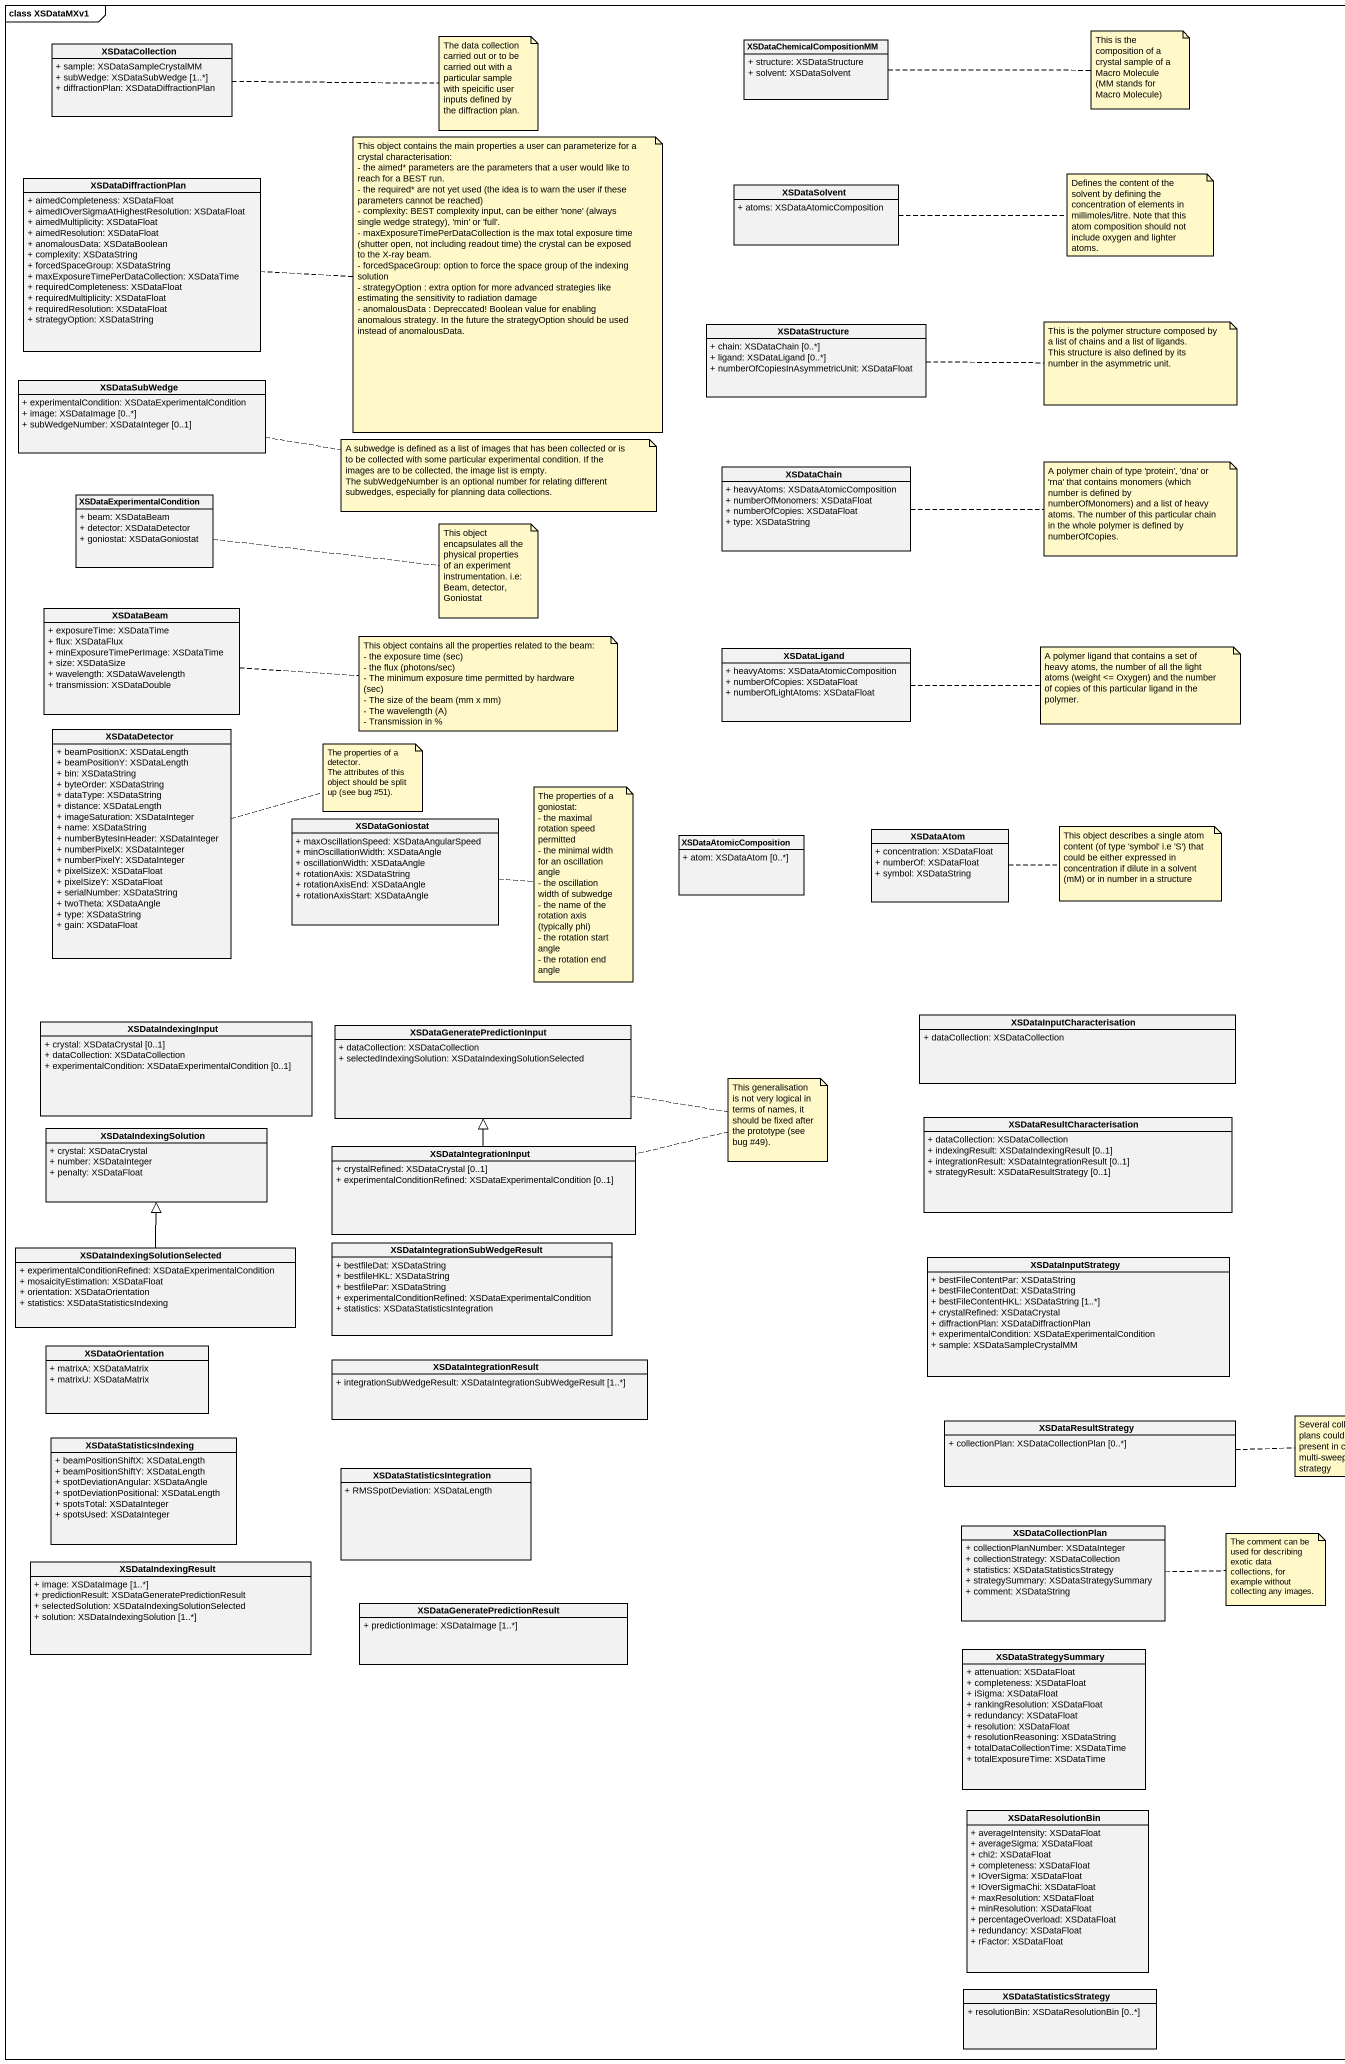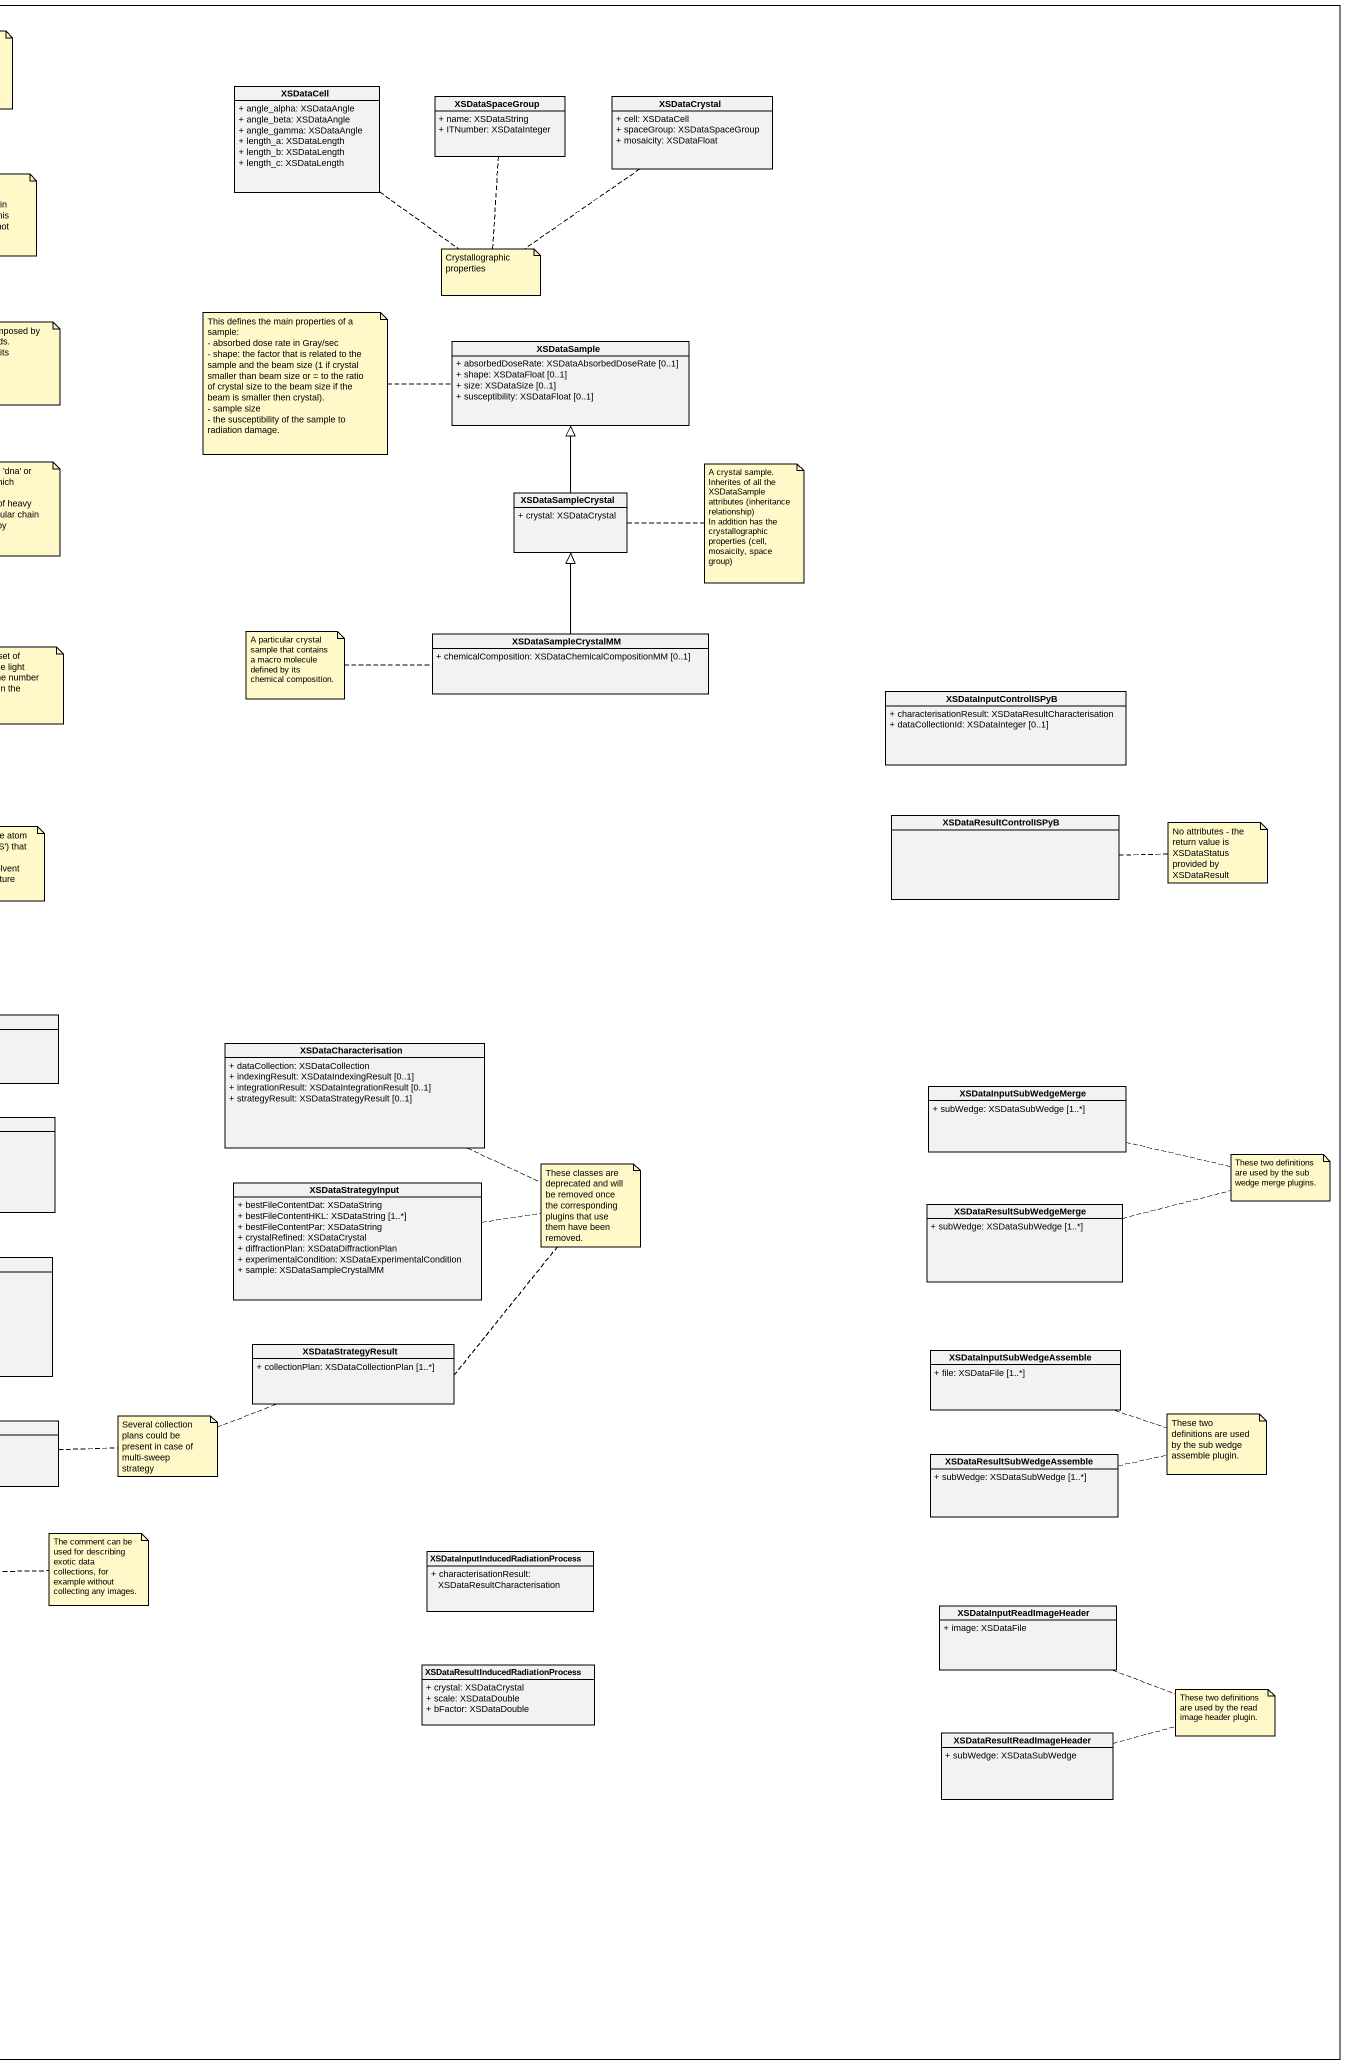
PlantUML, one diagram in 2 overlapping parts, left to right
@startuml
mainframe class XSDataMXv1
hide circle
hide empty members
skinparam classAttributeIconSize 0
class XSDataCollection {
  + sample: XSDataSampleCrystalMM
  + subWedge: XSDataSubWedge [1..*]
  + diffractionPlan: XSDataDiffractionPlan
}
class XSDataChemicalCompositionMM {
  + structure: XSDataStructure
  + solvent: XSDataSolvent
}
class XSDataCell {
  + angle_alpha: XSDataAngle
  + angle_beta: XSDataAngle
  + angle_gamma: XSDataAngle
  + length_a: XSDataLength
  + length_b: XSDataLength
  + length_c: XSDataLength
}
class XSDataSpaceGroup {
  + name: XSDataString
  + ITNumber: XSDataInteger
}
class XSDataCrystal {
  + cell: XSDataCell
  + spaceGroup: XSDataSpaceGroup
  + mosaicity: XSDataFloat
}
class XSDataDiffractionPlan {
  + aimedCompleteness: XSDataFloat
  + aimedIOverSigmaAtHighestResolution: XSDataFloat
  + aimedMultiplicity: XSDataFloat
  + aimedResolution: XSDataFloat
  + anomalousData: XSDataBoolean
  + complexity: XSDataString
  + forcedSpaceGroup: XSDataString
  + maxExposureTimePerDataCollection: XSDataTime
  + requiredCompleteness: XSDataFloat
  + requiredMultiplicity: XSDataFloat
  + requiredResolution: XSDataFloat
  + strategyOption: XSDataString
}
class XSDataSolvent {
  + atoms: XSDataAtomicComposition
}
class XSDataStructure {
  + chain: XSDataChain [0..*]
  + ligand: XSDataLigand [0..*]
  + numberOfCopiesInAsymmetricUnit: XSDataFloat
}
class XSDataSample {
  + absorbedDoseRate: XSDataAbsorbedDoseRate [0..1]
  + shape: XSDataFloat [0..1]
  + size: XSDataSize [0..1]
  + susceptibility: XSDataFloat [0..1]
}
class XSDataSubWedge {
  + experimentalCondition: XSDataExperimentalCondition
  + image: XSDataImage [0..*]
  + subWedgeNumber: XSDataInteger [0..1]
}
class XSDataChain {
  + heavyAtoms: XSDataAtomicComposition
  + numberOfMonomers: XSDataFloat
  + numberOfCopies: XSDataFloat
  + type: XSDataString
}
class XSDataExperimentalCondition {
  + beam: XSDataBeam
  + detector: XSDataDetector
  + goniostat: XSDataGoniostat
}
class XSDataSampleCrystal {
  + crystal: XSDataCrystal
}
class XSDataBeam {
  + exposureTime: XSDataTime
  + flux: XSDataFlux
  + minExposureTimePerImage: XSDataTime
  + size: XSDataSize
  + wavelength: XSDataWavelength
  + transmission: XSDataDouble
}
class XSDataSampleCrystalMM {
  + chemicalComposition: XSDataChemicalCompositionMM [0..1]
}
class XSDataLigand {
  + heavyAtoms: XSDataAtomicComposition
  + numberOfCopies: XSDataFloat
  + numberOfLightAtoms: XSDataFloat
}
class XSDataInputControlISPyB {
  + characterisationResult: XSDataResultCharacterisation
  + dataCollectionId: XSDataInteger [0..1]
}
class XSDataDetector {
  + beamPositionX: XSDataLength
  + beamPositionY: XSDataLength
  + bin: XSDataString
  + byteOrder: XSDataString
  + dataType: XSDataString
  + distance: XSDataLength
  + imageSaturation: XSDataInteger
  + name: XSDataString
  + numberBytesInHeader: XSDataInteger
  + numberPixelX: XSDataInteger
  + numberPixelY: XSDataInteger
  + pixelSizeX: XSDataFloat
  + pixelSizeY: XSDataFloat
  + serialNumber: XSDataString
  + twoTheta: XSDataAngle
  + type: XSDataString
  + gain: XSDataFloat
}
class XSDataGoniostat {
  + maxOscillationSpeed: XSDataAngularSpeed
  + minOscillationWidth: XSDataAngle
  + oscillationWidth: XSDataAngle
  + rotationAxis: XSDataString
  + rotationAxisEnd: XSDataAngle
  + rotationAxisStart: XSDataAngle
}
class XSDataAtomicComposition {
  + atom: XSDataAtom [0..*]
}
class XSDataAtom {
  + concentration: XSDataFloat
  + numberOf: XSDataFloat
  + symbol: XSDataString
}
class XSDataResultControlISPyB
class XSDataIndexingInput {
  + crystal: XSDataCrystal [0..1]
  + dataCollection: XSDataCollection
  + experimentalCondition: XSDataExperimentalCondition [0..1]
}
class "XSDataGeneratePredictionInput" as XSDataGeneratePredictionInpu {
  + dataCollection: XSDataCollection
  + selectedIndexingSolution: XSDataIndexingSolutionSelected
}
class XSDataInputCharacterisation {
  + dataCollection: XSDataCollection
}
class XSDataCharacterisation {
  + dataCollection: XSDataCollection
  + indexingResult: XSDataIndexingResult [0..1]
  + integrationResult: XSDataIntegrationResult [0..1]
  + strategyResult: XSDataStrategyResult [0..1]
}
class XSDataInputSubWedgeMerge {
  + subWedge: XSDataSubWedge [1..*]
}
class XSDataIndexingSolution {
  + crystal: XSDataCrystal
  + number: XSDataInteger
  + penalty: XSDataFloat
}
class XSDataIntegrationInput {
  + crystalRefined: XSDataCrystal [0..1]
  + experimentalConditionRefined: XSDataExperimentalCondition [0..1]
}
class XSDataResultCharacterisation {
  + dataCollection: XSDataCollection
  + indexingResult: XSDataIndexingResult [0..1]
  + integrationResult: XSDataIntegrationResult [0..1]
  + strategyResult: XSDataResultStrategy [0..1]
}
class XSDataStrategyInput {
  + bestFileContentDat: XSDataString
  + bestFileContentHKL: XSDataString [1..*]
  + bestFileContentPar: XSDataString
  + crystalRefined: XSDataCrystal
  + diffractionPlan: XSDataDiffractionPlan
  + experimentalCondition: XSDataExperimentalCondition
  + sample: XSDataSampleCrystalMM
}
class XSDataResultSubWedgeMerge {
  + subWedge: XSDataSubWedge [1..*]
}
class "XSDataIndexingSolutionSelected" as XSDataIndexingSolutionSelect {
  + experimentalConditionRefined: XSDataExperimentalCondition
  + mosaicityEstimation: XSDataFloat
  + orientation: XSDataOrientation
  + statistics: XSDataStatisticsIndexing
}
class "XSDataIntegrationSubWedgeResult" as XSDataIntegrationSubWedgeRes {
  + bestfileDat: XSDataString
  + bestfileHKL: XSDataString
  + bestfilePar: XSDataString
  + experimentalConditionRefined: XSDataExperimentalCondition
  + statistics: XSDataStatisticsIntegration
}
class XSDataInputStrategy {
  + bestFileContentPar: XSDataString
  + bestFileContentDat: XSDataString
  + bestFileContentHKL: XSDataString [1..*]
  + crystalRefined: XSDataCrystal
  + diffractionPlan: XSDataDiffractionPlan
  + experimentalCondition: XSDataExperimentalCondition
  + sample: XSDataSampleCrystalMM
}
class XSDataOrientation {
  + matrixA: XSDataMatrix
  + matrixU: XSDataMatrix
}
class XSDataIntegrationResult {
  + integrationSubWedgeResult: XSDataIntegrationSubWedgeResult [1..*]
}
class XSDataStrategyResult {
  + collectionPlan: XSDataCollectionPlan [1..*]
}
class XSDataInputSubWedgeAssemble {
  + file: XSDataFile [1..*]
}
class XSDataResultStrategy {
  + collectionPlan: XSDataCollectionPlan [0..*]
}
class XSDataStatisticsIndexing {
  + beamPositionShiftX: XSDataLength
  + beamPositionShiftY: XSDataLength
  + spotDeviationAngular: XSDataAngle
  + spotDeviationPositional: XSDataLength
  + spotsTotal: XSDataInteger
  + spotsUsed: XSDataInteger
}
class XSDataResultSubWedgeAssemble {
  + subWedge: XSDataSubWedge [1..*]
}
class XSDataStatisticsIntegration {
  + RMSSpotDeviation: XSDataLength
}
class XSDataCollectionPlan {
  + collectionPlanNumber: XSDataInteger
  + collectionStrategy: XSDataCollection
  + statistics: XSDataStatisticsStrategy
  + strategySummary: XSDataStrategySummary
  + comment: XSDataString
}
class XSDataIndexingResult {
  + image: XSDataImage [1..*]
  + predictionResult: XSDataGeneratePredictionResult
  + selectedSolution: XSDataIndexingSolutionSelected
  + solution: XSDataIndexingSolution [1..*]
}
class "XSDataInputInducedRadiationProcess" as XSDataInputInducedRadiationP {
  + characterisationResult: XSDataResultCharacterisation
}
class "XSDataGeneratePredictionResult" as XSDataGeneratePredictionResu {
  + predictionImage: XSDataImage [1..*]
}
class XSDataInputReadImageHeader {
  + image: XSDataFile
}
class XSDataStrategySummary {
  + attenuation: XSDataFloat
  + completeness: XSDataFloat
  + iSigma: XSDataFloat
  + rankingResolution: XSDataFloat
  + redundancy: XSDataFloat
  + resolution: XSDataFloat
  + resolutionReasoning: XSDataString
  + totalDataCollectionTime: XSDataTime
  + totalExposureTime: XSDataTime
}
class "XSDataResultInducedRadiationProcess" as XSDataResultInducedRadiation {
  + crystal: XSDataCrystal
  + scale: XSDataDouble
  + bFactor: XSDataDouble
}
class XSDataResultReadImageHeader {
  + subWedge: XSDataSubWedge
}
class XSDataResolutionBin {
  + averageIntensity: XSDataFloat
  + averageSigma: XSDataFloat
  + chi2: XSDataFloat
  + completeness: XSDataFloat
  + IOverSigma: XSDataFloat
  + IOverSigmaChi: XSDataFloat
  + maxResolution: XSDataFloat
  + minResolution: XSDataFloat
  + percentageOverload: XSDataFloat
  + redundancy: XSDataFloat
  + rFactor: XSDataFloat
}
class XSDataStatisticsStrategy {
  + resolutionBin: XSDataResolutionBin [0..*]
}
XSDataSampleCrystal -up-|> XSDataSample
XSDataSampleCrystalMM -up-|> XSDataSampleCrystal
XSDataIntegrationInput -up-|> XSDataGeneratePredictionInpu
XSDataIndexingSolutionSelect -up-|> XSDataIndexingSolution
note right of XSDataCollection : The data collection carried out or to be carried out with a particular sample with speicific user inputs defined by the diffraction plan.
note right of XSDataChemicalCompositionMM : This is the composition of a crystal sample of a Macro Molecule (MM stands for Macro Molecule)
note right of XSDataDiffractionPlan
  This object contains the main properties a user can parameterize for a crystal characterisation:
  - the aimed* parameters are the parameters that a user would like to reach for a BEST run.
  - the required* are not yet used (the idea is to warn the user if these parameters cannot be reached)
  - complexity: BEST complexity input, can be either 'none' (always single wedge strategy), 'min' or 'full'.
  - maxExposureTimePerDataCollection is the max total exposure time (shutter open, not including readout time) the crystal can be exposed to the X-ray beam.
  - forcedSpaceGroup: option to force the space group of the indexing solution
  - strategyOption : extra option for more advanced strategies like estimating the sensitivity to radiation damage
  - anomalousData : Depreccated! Boolean value for enabling anomalous strategy. In the future the strategyOption should be used instead of anomalousData.
end note
note right of XSDataSolvent : Defines the content of the solvent by defining the concentration of elements in millimoles/litre. Note that this atom composition should not include oxygen and lighter atoms.
note as N5
  Crystallographic properties
end note
N5 .. XSDataCell
N5 .. XSDataSpaceGroup
N5 .. XSDataCrystal
note right of XSDataStructure
  This is the polymer structure composed by a list of chains and a list of ligands.
  This structure is also defined by its number in the asymmetric unit.
end note
note left of XSDataSample
  This defines the main properties of a sample:
  - absorbed dose rate in Gray/sec
  - shape: the factor that is related to the sample and the beam size (1 if crystal smaller than beam size or = to the ratio of crystal size to the beam size if the beam is smaller then crystal).
  - sample size
  - the susceptibility of the sample to radiation damage.
end note
note right of XSDataSubWedge
  A subwedge is defined as a list of images that has been collected or is to be collected with some particular experimental condition. If the images are to be collected, the image list is empty.
  The subWedgeNumber is an optional number for relating different subwedges, especially for planning data collections.
end note
note right of XSDataChain : A polymer chain of type 'protein', 'dna' or 'rna' that contains monomers (which number is defined by numberOfMonomers) and a list of heavy atoms. The number of this particular chain in the whole polymer is defined by numberOfCopies.
note right of XSDataSampleCrystal
  A crystal sample. Inherites of all the XSDataSample attributes (inheritance relationship)
  In addition has the crystallographic properties (cell, mosaicity, space group)
end note
note right of XSDataExperimentalCondition : This object encapsulates all the physical properties of an experiment instrumentation. i.e: Beam, detector, Goniostat
note right of XSDataBeam
  This object contains all the properties related to the beam:
  - the exposure time (sec)
  - the flux (photons/sec)
  - The minimum exposure time permitted by hardware (sec)
  - The size of the beam (mm x mm)
  - The wavelength (A)
  - Transmission in %
end note
note right of XSDataLigand : A polymer ligand that contains a set of heavy atoms, the number of all the light atoms (weight <= Oxygen) and the number of copies of this particular ligand in the polymer.
note left of XSDataSampleCrystalMM : A particular crystal sample that contains a macro molecule defined by its chemical composition.
note right of XSDataDetector
  The properties of a detector.
  The attributes of this object should be split up (see bug #51).
end note
note right of XSDataGoniostat
  The properties of a goniostat:
  - the maximal rotation speed permitted
  - the minimal width for an oscillation angle
  - the oscillation width of subwedge
  - the name of the rotation axis (typically phi)
  - the rotation start angle
  - the rotation end angle
end note
note right of XSDataAtom : This object describes a single atom content (of type 'symbol' i.e 'S') that could be either expressed in concentration if dilute in a solvent (mM) or in number in a structure
note right of XSDataResultControlISPyB : No attributes - the return value is XSDataStatus provided by XSDataResult
note as N19
  This generalisation is not very logical in terms of names, it should be fixed after the prototype (see bug #49).
end note
N19 .. XSDataGeneratePredictionInpu
N19 .. XSDataIntegrationInput
note as N20
  These classes are deprecated and will be removed once the corresponding plugins that use them have been removed.
end note
N20 .. XSDataCharacterisation
N20 .. XSDataStrategyInput
N20 .. XSDataStrategyResult
note as N21
  These two definitions are used by the sub wedge merge plugins.
end note
N21 .. XSDataResultSubWedgeMerge
N21 .. XSDataInputSubWedgeMerge
note as N22
  Several collection plans could be present in case of multi-sweep strategy
end note
N22 .. XSDataResultStrategy
N22 .. XSDataStrategyResult
note as N23
  These two definitions are used by the sub wedge assemble plugin.
end note
N23 .. XSDataInputSubWedgeAssemble
N23 .. XSDataResultSubWedgeAssemble
note right of XSDataCollectionPlan : The comment can be used for describing exotic data collections, for example without collecting any images.
note as N25
  These two definitions are used by the read image header plugin.
end note
N25 .. XSDataResultReadImageHeader
N25 .. XSDataInputReadImageHeader
@enduml
